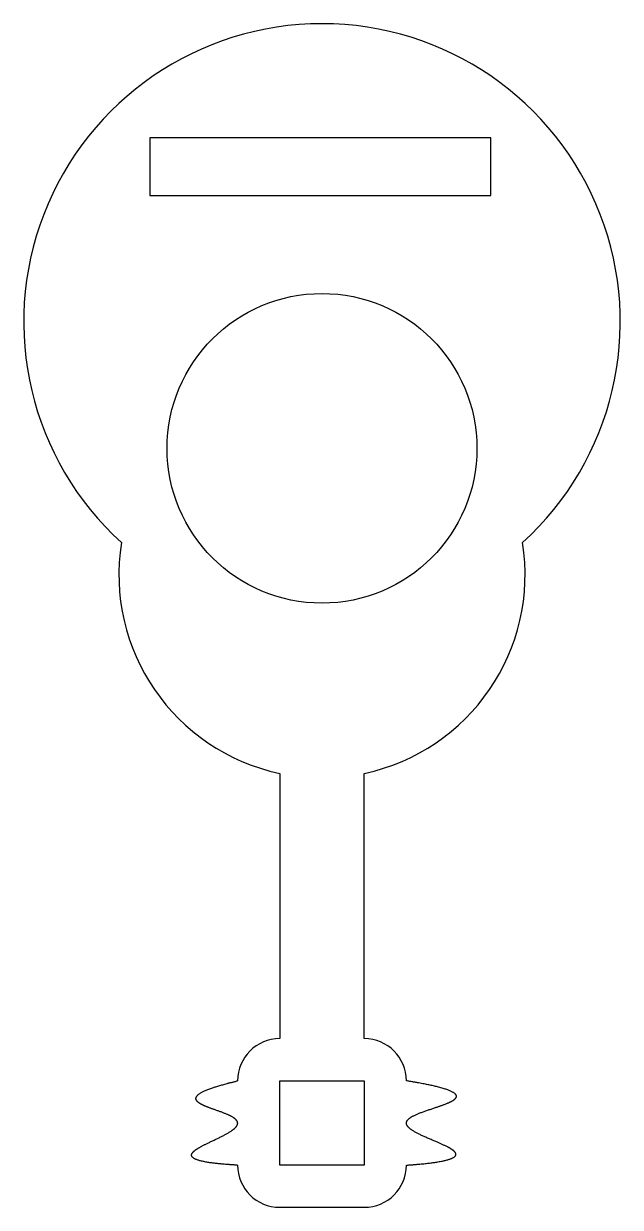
# Model space of a CAD drawing. Header units: millimetres. Extents: x -121 to 21, y -60 to 221.
import ezdxf

# ---------------------------------------------------------------- set-up
doc = ezdxf.new("R2010")
doc.units = ezdxf.units.MM
doc.layers.get('0').update_dxf_attribs({"linetype": 'CONTINUOUS'})

msp = doc.modelspace()

# ---------------------------------------------------------------- linework, layer by layer
for p, q in [((-60, 42.91), (-60, -20)), ((-40, -20), (-40, 42.91)), ((-60, -50), (-60, -30)), ((-60, -30), (-40, -30)), ((-40, -30), (-40, -50)), ((-70, -40), (-70, -40.11)), ((-30, -40.07), (-30, -40)), ((-40, -50), (-60, -50)), ((-60, -60), (-40, -60))]:
    msp.add_line(p, q)
msp.add_lwpolyline([(-10, 180), (-10, 193.65), (-90.82, 193.65), (-90.82, 180)], close=True)
msp.add_circle((-50, 120), 36.72)
for centre, radius, start, end in [((-50, 150), 70.71, -47.7681, 227.7681), ((-50, 90), 48.14, 170.8635, 258.0102), ((-50, 90), 48.14, -78.0102, 9.1365), ((-60, -30), 10, 90, 180), ((-40, -30), 10, 0, 90), ((-60, -50), 10, 180, 270), ((-40, -50), 10, -90, 0)]:
    msp.add_arc(centre, radius, start, end)
for points, knots in [([(-70, -40), (-70.01, -39.83), (-70.12, -39.45), (-70.6, -38.88), (-71.86, -38.15), (-74.15, -37.29), (-76.74, -36.42), (-78.91, -35.54), (-80.11, -34.6), (-79.99, -33.6), (-78.38, -32.5), (-75.82, -31.55), (-73.19, -30.79), (-71.12, -30.27), (-70, -30)], [0.5116447, 0.5116447, 0.5116447, 0.5116447, 0.5116447, 0.5116447, 0.55, 0.6, 0.65, 0.7, 0.75, 0.8, 0.85, 0.9, 0.95, 1, 1, 1, 1, 1, 1]), ([(-30, -40), (-29.99, -39.77), (-29.83, -39.31), (-29.16, -38.65), (-27.49, -37.81), (-24.6, -36.82), (-21.58, -35.86), (-19.13, -34.92), (-17.84, -33.98), (-18.09, -33.03), (-20.08, -32.05), (-23.13, -31.24), (-26.25, -30.63), (-28.69, -30.21), (-30, -30)], [0.500423, 0.500423, 0.500423, 0.500423, 0.500423, 0.500423, 0.55, 0.6, 0.65, 0.7, 0.75, 0.8, 0.85, 0.9, 0.95, 1, 1, 1, 1, 1, 1]), ([(-70, -50), (-71.19, -49.94), (-73.42, -49.79), (-76.26, -49.52), (-79.07, -49.06), (-80.93, -48.31), (-81.23, -47.41), (-80.14, -46.35), (-77.98, -45.17), (-75.27, -43.92), (-72.61, -42.65), (-70.94, -41.62), (-70.23, -40.87), (-70.03, -40.39), (-70, -40.14), (-70, -40.11)], [0, 0, 0, 0, 0, 0, 0.05, 0.1, 0.15, 0.2, 0.25, 0.3, 0.35, 0.4, 0.45, 0.5, 0.506874, 0.506874, 0.506874, 0.506874, 0.506874, 0.506874]), ([(-30, -50), (-28.69, -49.91), (-26.26, -49.72), (-23.16, -49.39), (-20.14, -48.86), (-18.18, -48.07), (-17.97, -47.13), (-19.28, -46.08), (-21.75, -44.92), (-24.76, -43.69), (-27.58, -42.45), (-29.2, -41.46), (-29.84, -40.75), (-29.99, -40.29), (-30, -40.07)], [0, 0, 0, 0, 0, 0, 0.05, 0.1, 0.15, 0.2, 0.25, 0.3, 0.35, 0.4, 0.45, 0.4974379, 0.4974379, 0.4974379, 0.4974379, 0.4974379, 0.4974379])]:
    msp.add_open_spline(points, degree=5, knots=knots)

doc.saveas('drawing.dxf')
